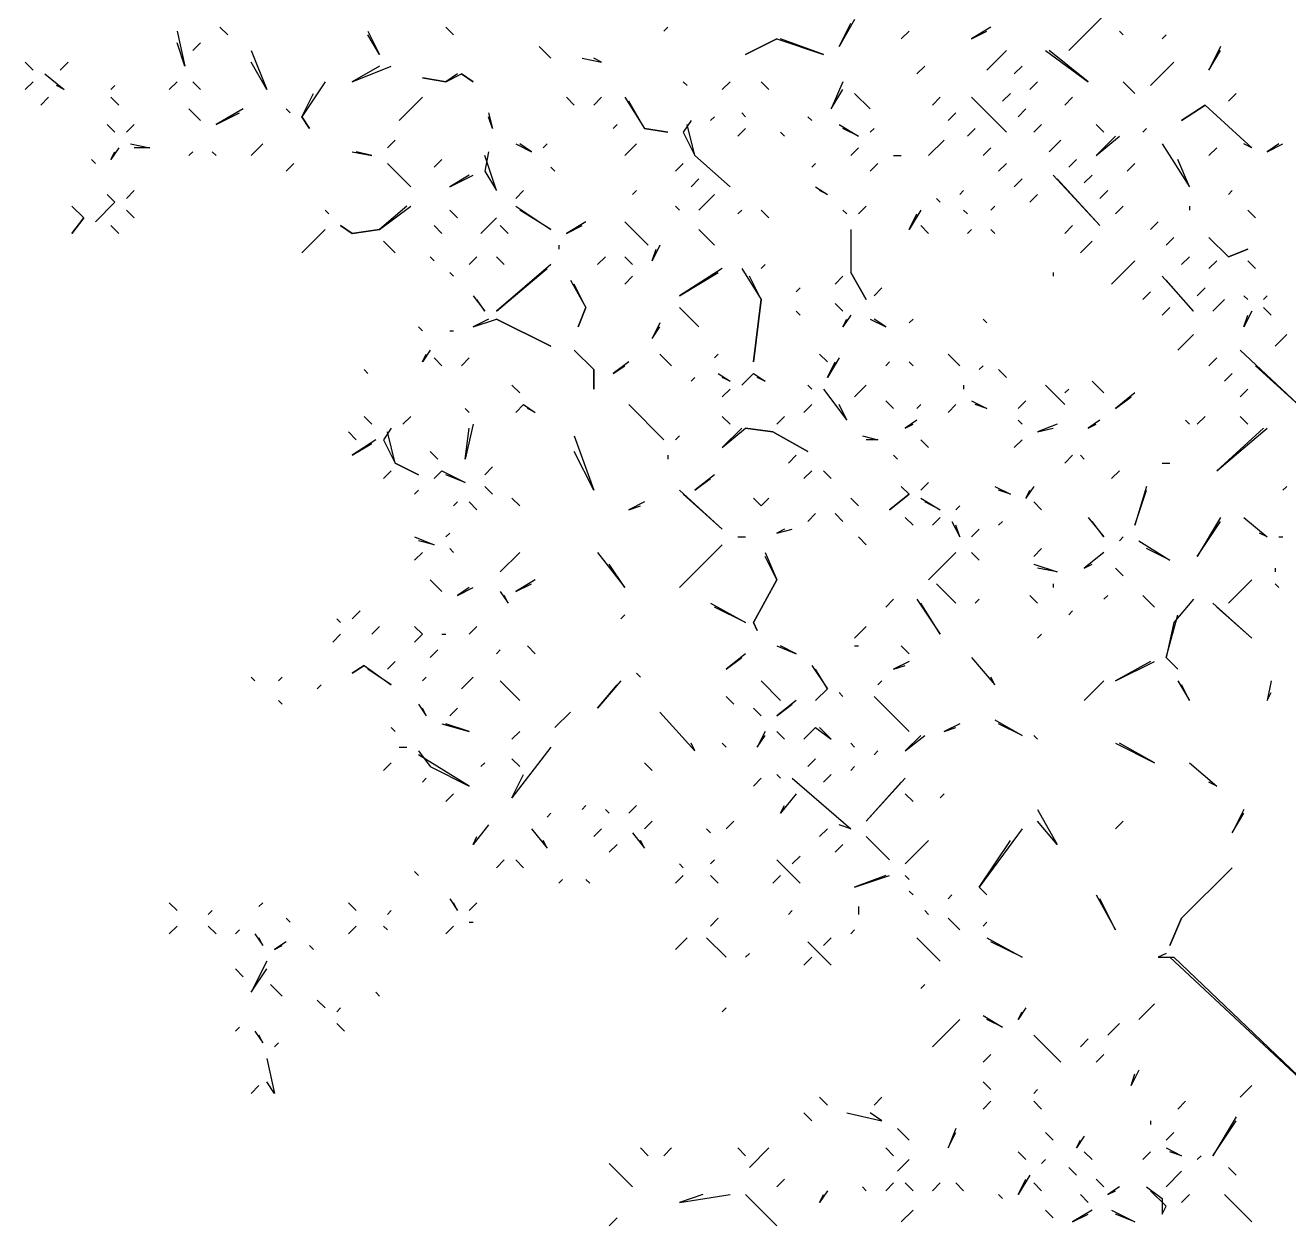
# Model space of a CAD drawing. Extents: x 1 to 2775, y -31 to 2075.
# Drawn here: x 1561.8 to 1615.9, y 382 to 433.4 of the extents above; entities that cross this region are included whole.
import ezdxf

# ---------------------------------------------------------------- set-up
doc = ezdxf.new("R2010")
doc.units = 0
doc.layers.add('LINEWORK', color=4, linetype='CONTINUOUS')

msp = doc.modelspace()

# ---------------------------------------------------------------- linework, layer by layer
at = {"layer": 'LINEWORK'}
for points in [[(1608, 433.8333), (1606.5, 432.3333)], [(1570.1667, 433.3333), (1570.5, 433)], [(1579.8333, 433.3333), (1580.1667, 433)], [(1589.3333, 433.3333), (1589.1667, 433.1667)], [(1597.3333, 433.6667), (1596.6667, 432.5), (1597.1667, 433.5)], [(1603.1667, 433.3333), (1602.3333, 432.8333), (1603, 433.1667)], [(1568.3333, 433.1667), (1568.6667, 431.6667), (1568.3333, 432.6667)], [(1576.5, 433.1667), (1577, 432.1667), (1576.5, 433)], [(1594, 432.8333), (1592.6667, 432.1667), (1594, 432.8333), (1596, 432.1667), (1594.1667, 432.8333)], [(1599.6667, 433.1667), (1599.3333, 432.8333)], [(1608.6667, 433.1667), (1608.8333, 433)], [(1610.6667, 433), (1610.5, 432.8333)], [(1569.3333, 432.6667), (1569, 432.3333)], [(1571.5, 432.3333), (1572.1667, 430.6667), (1571.5, 431.8333)], [(1583.8333, 432.5), (1584.3333, 432)], [(1603.8333, 432.3333), (1603, 431.5)], [(1605.5, 432.3333), (1607.3333, 431), (1605.6667, 432.3333)], [(1613, 432.5), (1612.5, 431.5), (1613, 432.3333)], [(1561.8333, 431.8333), (1562.1667, 431.5)], [(1563.6667, 431.8333), (1563.3333, 431.5)], [(1577, 431.6667), (1575.8333, 431), (1577.5, 431.6667)], [(1585.6667, 432), (1586.5, 431.8333), (1586.1667, 432)], [(1600.3333, 431.6667), (1600, 431.3333)], [(1604.5, 431.6667), (1604.1667, 431.3333)], [(1611, 431.8333), (1610, 430.8333)], [(1562.6667, 431.3333), (1563.5, 430.6667), (1563.1667, 430.8333)], [(1580.3333, 431.3333), (1579.8333, 431), (1578.8333, 431.1667), (1579.8333, 431), (1580.5, 431.3333), (1581, 431), (1580.5, 431.3333)], [(1562.1667, 431), (1561.8333, 430.6667)], [(1565.6667, 430.8333), (1565.5, 430.6667)], [(1568.3333, 431), (1568, 430.6667)], [(1569, 431), (1569.3333, 430.6667)], [(1574.6667, 431), (1573.6667, 429.5), (1574, 429), (1573.6667, 429.5), (1574.1667, 430.5)], [(1590, 431), (1590.1667, 430.8333)], [(1592, 431), (1591.6667, 430.6667)], [(1593.3333, 431), (1593.6667, 430.6667)], [(1596.8333, 431), (1596.3333, 429.8333), (1596.8333, 430.6667)], [(1605.1667, 431), (1604.8333, 430.6667)], [(1608.8333, 431), (1609.3333, 430.5)], [(1562.8333, 430.3333), (1562.5, 430)], [(1565.5, 430.3333), (1565.8333, 430)], [(1578.8333, 430.3333), (1577.8333, 429.3333)], [(1585, 430.3333), (1585.3333, 430)], [(1586.5, 430.3333), (1586.1667, 430)], [(1587.5, 430.3333), (1588.3333, 429), (1589.3333, 428.8333), (1588.3333, 429), (1587.6667, 430.1667)], [(1597.3333, 430.5), (1598, 429.8333)], [(1601, 430.3333), (1600.6667, 430)], [(1602.3333, 430.3333), (1603.8333, 428.8333)], [(1604, 430.5), (1603.6667, 430.1667)], [(1606.6667, 430.3333), (1606.3333, 430)], [(1612.3333, 430), (1611.3333, 429.3333), (1612.3333, 430), (1614.3333, 428.1667), (1614, 428.3333)], [(1613.6667, 430.5), (1613.3333, 430.1667)], [(1568.8333, 429.8333), (1569.3333, 429.3333)], [(1571.1667, 429.8333), (1570, 429.1667), (1571, 429.6667)], [(1573, 429.8333), (1573.1667, 429.6667)], [(1581.6667, 429.6667), (1581.8333, 429), (1581.6667, 429.5)], [(1591.3333, 429.5), (1591.1667, 429.3333)], [(1592.5, 429.6667), (1592.6667, 429.5)], [(1595.3333, 429.5), (1595.5, 429.3333)], [(1601.6667, 429.6667), (1601.3333, 429.3333)], [(1604.6667, 429.8333), (1604.3333, 429.5)], [(1565.3333, 429.1667), (1565.6667, 428.8333)], [(1566.5, 429.1667), (1566.1667, 428.8333)], [(1587.1667, 429.1667), (1587, 429)], [(1590.3333, 429.3333), (1590, 428.8333), (1590.5, 427.8333), (1592, 426.5), (1590.5, 427.8333), (1590.1667, 429.1667)], [(1592.6667, 429), (1592.3333, 428.6667)], [(1596.6667, 429.1667), (1597.5, 428.6667), (1596.8333, 429)], [(1598.1667, 429), (1598, 428.8333)], [(1602.5, 429), (1602.1667, 428.6667)], [(1605.3333, 429.1667), (1605, 428.8333)], [(1607.6667, 429.1667), (1608, 428.8333)], [(1609.8333, 429), (1609.6667, 428.8333)], [(1577.6667, 428.5), (1577.3333, 428.1667)], [(1594.1667, 428.8333), (1594.3333, 428.6667)], [(1601.1667, 428.5), (1600.5, 427.8333)], [(1606.1667, 428.5), (1605.6667, 428)], [(1608.5, 428.6667), (1607.6667, 427.8333), (1608.6667, 428.6667)], [(1565.8333, 428.1667), (1565.5, 427.6667), (1565.6667, 428)], [(1566.3333, 428.3333), (1567.1667, 428.1667), (1566.5, 428.1667)], [(1569, 428), (1568.8333, 427.8333)], [(1569.8333, 428), (1570, 427.8333)], [(1572, 428.3333), (1571.5, 427.8333)], [(1575.8333, 428), (1576.6667, 427.8333), (1576, 428)], [(1581.6667, 428), (1581.5, 427.1667), (1582, 426.3333), (1581.5, 427.8333)], [(1582.8333, 428.3333), (1583.5, 428), (1583, 428.3333)], [(1584.1667, 428.3333), (1584, 428.1667)], [(1588, 428.3333), (1587.5, 427.8333)], [(1597.5, 428.1667), (1597.1667, 427.8333)], [(1599, 427.8333), (1599.3333, 427.8333)], [(1603.1667, 428.1667), (1602.8333, 427.8333)], [(1610.5, 428.3333), (1611.6667, 426.5), (1611.1667, 427.6667)], [(1612.8333, 428.1667), (1612.5, 427.8333)], [(1615.5, 428.3333), (1615, 428), (1615.6667, 428.3333)], [(1564.6667, 427.6667), (1564.8333, 427.5)], [(1573.3333, 427.5), (1573, 427.1667)], [(1577.3333, 427.5), (1578.3333, 426.5)], [(1579.6667, 427.6667), (1579.3333, 427.3333)], [(1584.3333, 427.3333), (1584.5, 427.1667)], [(1590, 427.5), (1589.6667, 427.1667)], [(1595.6667, 427.5), (1595.5, 427.3333)], [(1598.3333, 427.5), (1598, 427.1667)], [(1603.8333, 427.5), (1603.5, 427.1667)], [(1606.8333, 427.6667), (1606.5, 427.3333)], [(1609.3333, 427.5), (1609, 427.1667)], [(1580.8333, 427), (1580, 426.5), (1581, 427)], [(1590.6667, 426.8333), (1590.3333, 426.5)], [(1604.5, 426.8333), (1604.1667, 426.5)], [(1605.8333, 427), (1607.8333, 424.8333), (1606, 426.8333)], [(1607.5, 427), (1607.1667, 426.6667)], [(1566.5, 426.3333), (1566.1667, 426)], [(1583.1667, 426.3333), (1582.8333, 426)], [(1588, 426.3333), (1587.8333, 426.1667)], [(1595.6667, 426.5), (1596.1667, 426.1667), (1595.8333, 426.3333)], [(1602, 426.3333), (1601.8333, 426.1667)], [(1608.1667, 426.3333), (1607.8333, 426)], [(1613.5, 426.3333), (1613.3333, 426.1667)], [(1563.8333, 425.6667), (1564.3333, 425.1667), (1563.8333, 424.5), (1564.3333, 425.1667)], [(1565.3333, 426.1667), (1565.6667, 425.8333), (1564.8333, 425), (1565.6667, 425.8333)], [(1578.1667, 425.6667), (1577, 424.6667), (1575.8333, 424.5), (1575.3333, 424.8333), (1575.8333, 424.5), (1577, 424.6667), (1578.3333, 425.6667)], [(1582.8333, 425.6667), (1584.3333, 424.6667), (1583, 425.5)], [(1589.6667, 425.6667), (1589.8333, 425.5)], [(1591.3333, 426.1667), (1590.6667, 425.5)], [(1597.8333, 425.6667), (1597.5, 425.3333)], [(1600.8333, 426), (1601, 425.8333)], [(1603.3333, 425.6667), (1603.1667, 425.5)], [(1605.1667, 426.1667), (1604.8333, 425.8333)], [(1608.8333, 425.6667), (1608.5, 425.3333)], [(1611.6667, 425.6667), (1611.6667, 425.5)], [(1566.1667, 425.5), (1566.5, 425.1667)], [(1574.6667, 425.5), (1574.8333, 425.3333)], [(1580, 425.5), (1580.3333, 425.1667)], [(1582, 425.1667), (1581.3333, 424.5)], [(1592.5, 425.5), (1592.3333, 425.3333)], [(1593.3333, 425.5), (1593.6667, 425.1667)], [(1596.8333, 425.5), (1597, 425.3333)], [(1600.1667, 425.5), (1599.6667, 424.6667), (1600, 425.3333)], [(1602, 425.5), (1602.1667, 425.3333)], [(1614.1667, 425.5), (1614.5, 425.1667)], [(1565.5, 424.8333), (1565.8333, 424.5)], [(1574.6667, 424.6667), (1573.6667, 423.6667)], [(1579.3333, 424.8333), (1579.6667, 424.5)], [(1582.1667, 424.8333), (1582.5, 424.5)], [(1585.8333, 425), (1585, 424.5), (1585.6667, 424.8333)], [(1587.5, 425), (1588.5, 424)], [(1590.6667, 424.6667), (1591.3333, 424)], [(1597.1667, 424.6667), (1597.1667, 422.8333), (1597.8333, 421.6667), (1597.1667, 422.8333)], [(1600.1667, 424.8333), (1600.5, 424.5)], [(1602.3333, 424.6667), (1602.1667, 424.5)], [(1603.1667, 424.6667), (1603.3333, 424.5)], [(1606.6667, 424.8333), (1606.3333, 424.5)], [(1610.3333, 425), (1610, 424.6667)], [(1577.1667, 424.1667), (1577.6667, 423.6667)], [(1607.5, 424.1667), (1607, 423.6667)], [(1611, 424.3333), (1610.6667, 424)], [(1612.5, 424.3333), (1613.3333, 423.5), (1614.1667, 423.8333), (1613.3333, 423.5)], [(1579.1667, 423.5), (1579.3333, 423.3333)], [(1581.1667, 423.5), (1580.8333, 423.1667)], [(1582, 423.5), (1582.3333, 423.1667)], [(1584.6667, 424), (1584.6667, 423.8333)], [(1586.6667, 423.5), (1586.3333, 423.1667)], [(1587.5, 423.5), (1587.8333, 423.1667)], [(1589, 424), (1588.6667, 423.3333), (1588.8333, 423.8333)], [(1611.6667, 423.5), (1611.3333, 423.1667)], [(1584.3333, 423.1667), (1582, 421.1667), (1584.1667, 423)], [(1591.6667, 423), (1589.8333, 421.8333), (1591.5, 422.8333)], [(1592.5, 423), (1593.3333, 421.6667), (1593, 419), (1593.3333, 421.6667), (1592.8333, 422.6667)], [(1593.5, 423.1667), (1593.3333, 423)], [(1609.3333, 423.3333), (1608.3333, 422.3333)], [(1612.8333, 423.3333), (1612.5, 423)], [(1614.1667, 423.3333), (1614.5, 423)], [(1580, 422.8333), (1580.1667, 422.6667)], [(1585.1667, 422.5), (1585.8333, 421.3333), (1585.5, 420.5), (1585.8333, 421.3333), (1585.3333, 422.3333)], [(1587.8333, 422.6667), (1587.5, 422.3333)], [(1596.8333, 422.6667), (1596.5, 422.3333)], [(1605.8333, 422.8333), (1605.8333, 422.6667)], [(1610.5, 422.6667), (1611.8333, 421.1667), (1610.6667, 422.5)], [(1595, 422.1667), (1594.8333, 422)], [(1598.5, 422.1667), (1598.1667, 421.8333)], [(1610, 422), (1609.6667, 421.6667)], [(1612.3333, 422.1667), (1612, 421.8333)], [(1581, 421.8333), (1581.5, 421.1667), (1581.1667, 421.6667)], [(1589.8333, 421.3333), (1590.6667, 420.5)], [(1596.5, 421.5), (1596.8333, 421.1667)], [(1610.8333, 421.3333), (1610.5, 421)], [(1613.1667, 421.6667), (1612.6667, 421.1667)], [(1614, 421.8333), (1614.1667, 421.6667)], [(1615, 421.8333), (1614.8333, 421.6667)], [(1614.8333, 421.3333), (1615.1667, 421)], [(1581.6667, 420.8333), (1581, 420.5), (1582, 420.8333), (1584.3333, 419.6667), (1582, 420.8333)], [(1594.8333, 421.1667), (1595, 421)], [(1597.1667, 421), (1596.8333, 420.5), (1597, 420.8333)], [(1598, 420.8333), (1598.6667, 420.5), (1598.1667, 420.8333)], [(1599.8333, 420.8333), (1599.6667, 420.6667)], [(1602.8333, 420.8333), (1603, 420.6667)], [(1614.3333, 421.1667), (1614, 420.5), (1614.1667, 421)], [(1578.6667, 420.5), (1578.8333, 420.3333)], [(1580, 420.3333), (1580.1667, 420.3333)], [(1589, 420.6667), (1588.6667, 420), (1589, 420.5)], [(1611.8333, 420.1667), (1611.1667, 419.5)], [(1615.8333, 420.1667), (1615.3333, 419.6667)], [(1579.1667, 419.5), (1578.8333, 419), (1579, 419.3333)], [(1579.3333, 419.1667), (1579.6667, 418.8333)], [(1580.8333, 419.1667), (1580.5, 418.8333)], [(1585.3333, 419.5), (1586.1667, 418.6667), (1586.1667, 417.8333), (1586.1667, 418.6667)], [(1589, 419.3333), (1589.5, 418.8333)], [(1591.5, 419.3333), (1591.3333, 419.1667)], [(1595.8333, 419.3333), (1596.1667, 419)], [(1596.6667, 419.1667), (1596.1667, 418.3333), (1596.5, 419)], [(1601.3333, 419.3333), (1601.8333, 418.8333)], [(1612.8333, 419.1667), (1612.5, 418.8333)], [(1613.8333, 419.5), (1616.5, 417), (1614.5, 418.8333)], [(1576.3333, 418.6667), (1576.5, 418.5)], [(1587.6667, 419), (1587, 418.5), (1587.5, 418.8333)], [(1598.8333, 419), (1598.6667, 418.8333)], [(1599.6667, 419), (1599.8333, 418.8333)], [(1602.8333, 418.8333), (1602.6667, 418.6667)], [(1603.5, 418.6667), (1603.8333, 418.3333)], [(1590.5, 418.3333), (1590.3333, 418.1667)], [(1591.5, 418.5), (1592, 418.1667), (1591.6667, 418.3333)], [(1593, 418.5), (1592.5, 418), (1593, 418.5), (1593.5, 418.1667), (1593.1667, 418.3333)], [(1607.5, 418.1667), (1608, 417.6667)], [(1613.5, 418.5), (1613.1667, 418.1667)], [(1582.6667, 418), (1583, 417.6667)], [(1592, 417.8333), (1591.6667, 417.5)], [(1595.3333, 418), (1595.5, 417.8333)], [(1596, 417.8333), (1597, 416.5), (1596.6667, 417.1667)], [(1597.8333, 418), (1597.3333, 417.5)], [(1602, 418), (1602, 417.8333)], [(1605.5, 418), (1606.3333, 417.1667)], [(1606.5, 417.8333), (1606.3333, 417.6667)], [(1609.3333, 417.6667), (1608.5, 417), (1609.1667, 417.5)], [(1614.1667, 417.8333), (1613.8333, 417.5)], [(1580.6667, 417), (1580.8333, 416.8333)], [(1583.1667, 417.1667), (1582.8333, 416.8333), (1583.1667, 417.1667), (1583.6667, 416.8333), (1583.3333, 417)], [(1587.6667, 417.1667), (1589.1667, 415.6667)], [(1595.5, 417.1667), (1595.1667, 416.8333)], [(1598.6667, 417.3333), (1599, 417)], [(1600.1667, 417.1667), (1600, 417)], [(1601.6667, 417.1667), (1601.3333, 416.8333)], [(1602.3333, 417.3333), (1603, 417), (1602.5, 417.1667)], [(1604.6667, 417.3333), (1604.3333, 417)], [(1576.3333, 416.6667), (1576.6667, 416.3333)], [(1578.3333, 416.6667), (1578, 416.3333)], [(1591.6667, 416.6667), (1592, 416.3333)], [(1594.3333, 416.6667), (1594, 416.3333)], [(1600, 416.5), (1599.5, 416.1667), (1599.8333, 416.3333)], [(1604.3333, 416.5), (1604.5, 416.3333)], [(1607.8333, 416.5), (1607.3333, 416.1667), (1607.6667, 416.3333)], [(1611.5, 416.5), (1611.6667, 416.3333)], [(1612.3333, 416.6667), (1612, 416.3333)], [(1613.8333, 416.6667), (1614.1667, 416.3333)], [(1575.6667, 416), (1576, 415.6667)], [(1577.5, 416.1667), (1577.1667, 415.6667), (1577.6667, 414.6667), (1578.6667, 414.1667), (1577.6667, 414.6667), (1577.3333, 416)], [(1581, 416.3333), (1580.6667, 414.8333), (1580.8333, 416.1667)], [(1592.5, 416.1667), (1591.6667, 415.3333), (1592.6667, 416.1667), (1593.8333, 416), (1595.3333, 415.1667), (1593.8333, 416), (1592.6667, 416.1667)], [(1606, 416.3333), (1605.1667, 416), (1605.8333, 416.1667)], [(1614.8333, 416.1667), (1612.8333, 414.3333), (1615, 416.1667)], [(1576.8333, 415.6667), (1575.8333, 415), (1576.6667, 415.5)], [(1585.3333, 415.8333), (1586.1667, 413.5), (1585.3333, 415.1667)], [(1589.8333, 415.8333), (1589.6667, 415.6667)], [(1597.6667, 415.8333), (1598.3333, 415.6667), (1597.8333, 415.6667)], [(1600.1667, 415.6667), (1600.5, 415.3333)], [(1604.5, 415.6667), (1604.1667, 415.3333)], [(1579.1667, 415.1667), (1579.5, 414.8333)], [(1589.3333, 415), (1589.3333, 414.8333)], [(1594.8333, 415), (1594.5, 414.6667)], [(1599, 415), (1599.1667, 414.8333)], [(1606.6667, 415), (1606.3333, 414.6667)], [(1607, 415), (1607.1667, 414.8333)], [(1577.5, 414.3333), (1577.1667, 414)], [(1579.6667, 414.3333), (1579.3333, 414), (1579.6667, 414.3333), (1580.6667, 413.8333), (1579.8333, 414.1667)], [(1581.8333, 414.5), (1581.5, 414.1667)], [(1595.5, 414.3333), (1595.1667, 414)], [(1596, 414.3333), (1596.3333, 414)], [(1608.6667, 414.3333), (1608.3333, 414)], [(1610.5, 414.6667), (1610.8333, 414.6667)], [(1591.3333, 414.1667), (1590.5, 413.5), (1591.1667, 414)], [(1600.5, 413.8333), (1600.1667, 413.5)], [(1578.6667, 413.5), (1578.5, 413.3333)], [(1581.5, 413.6667), (1581.8333, 413.3333)], [(1589.8333, 413.5), (1591.6667, 411.8333), (1590, 413.3333)], [(1599.3333, 413.6667), (1599.6667, 413.3333), (1598.8333, 412.6667), (1599.6667, 413.3333)], [(1603.3333, 413.6667), (1604, 413.3333), (1603.5, 413.5)], [(1605, 413.6667), (1604.6667, 413.1667), (1604.8333, 413.5)], [(1609.8333, 413.6667), (1609.3333, 412), (1609.8333, 413.5)], [(1615.8333, 413.6667), (1615.6667, 413.5)], [(1580.3333, 413), (1580.1667, 412.8333)], [(1580.8333, 413), (1581.1667, 412.6667)], [(1582.6667, 413.1667), (1583, 412.8333)], [(1588.3333, 413), (1587.6667, 412.6667), (1588.1667, 412.8333)], [(1593, 413.1667), (1593.3333, 412.8333), (1593.6667, 413.1667), (1593.3333, 412.8333)], [(1597.1667, 413.1667), (1597.5, 412.8333)], [(1600.1667, 413.1667), (1601, 412.6667), (1600.3333, 413)], [(1601.8333, 412.8333), (1601.6667, 412.6667)], [(1605, 413), (1605.3333, 412.6667)], [(1595.6667, 412.5), (1595.3333, 412.1667)], [(1596.5, 412.5), (1596.8333, 412.1667)], [(1599.5, 412.3333), (1599.8333, 412)], [(1601, 412.3333), (1600.6667, 412)], [(1601.5, 412.1667), (1601.8333, 411.5), (1601.6667, 412)], [(1603.6667, 412.1667), (1603.5, 412)], [(1607.3333, 412.3333), (1608, 411.5), (1607.5, 412.1667)], [(1613, 412.3333), (1612, 410.6667), (1613, 412.1667)], [(1614, 412.3333), (1615, 411.5), (1614.6667, 411.6667)], [(1580, 411.6667), (1579.8333, 411.5)], [(1594.3333, 411.8333), (1594, 411.6667), (1594.6667, 411.8333)], [(1602.6667, 411.8333), (1602.3333, 411.5)], [(1578.5, 411.5), (1579.3333, 411.1667), (1578.6667, 411.3333)], [(1591.6667, 411.1667), (1589.8333, 409.3333)], [(1592.3333, 411.5), (1592.6667, 411.5)], [(1597.5, 411.5), (1597.8333, 411.1667)], [(1608.8333, 411.5), (1608.6667, 411.3333)], [(1609.5, 411.3333), (1610.8333, 410.5), (1609.8333, 411)], [(1615.5, 411.5), (1615.6667, 411.5)], [(1578.8333, 410.8333), (1578.5, 410.5)], [(1580, 411), (1580.1667, 410.8333)], [(1583, 410.8333), (1582.1667, 410)], [(1586.3333, 410.8333), (1587.5, 409.3333), (1586.8333, 410.3333)], [(1593.5, 410.8333), (1594, 409.6667), (1593, 407.8333), (1593.1667, 407.5), (1593, 407.8333), (1594, 409.6667), (1593.5, 410.6667)], [(1601.6667, 410.8333), (1600.5, 409.6667)], [(1602.3333, 410.8333), (1602.6667, 410.5)], [(1605.3333, 411), (1605, 410.6667)], [(1608, 410.8333), (1607.1667, 410.1667), (1607.5, 410.3333)], [(1605, 410.3333), (1606, 410), (1605.1667, 410.1667)], [(1608.5, 410.1667), (1608.8333, 409.8333)], [(1615.3333, 410.1667), (1615.3333, 410)], [(1579.1667, 409.6667), (1579.6667, 409.1667)], [(1583.6667, 409.6667), (1582.8333, 409.1667), (1583.5, 409.5)], [(1600.8333, 409.5), (1601.6667, 408.6667)], [(1605.8333, 409.5), (1605.8333, 409.3333)], [(1614.3333, 409.6667), (1613.3333, 408.6667)], [(1615.3333, 409.5), (1615.5, 409.3333)], [(1580.8333, 409.3333), (1580.3333, 409), (1581, 409.3333)], [(1582.1667, 409.1667), (1582.5, 408.6667), (1582.3333, 409)], [(1604.8333, 409), (1605.1667, 408.6667)], [(1608.1667, 409), (1608, 408.8333)], [(1609.6667, 409), (1610.1667, 408.5)], [(1576.1667, 408.3333), (1575.8333, 408)], [(1591.1667, 408.6667), (1592.6667, 407.8333), (1591.3333, 408.5)], [(1599, 408.8333), (1598.6667, 408.5)], [(1600, 408.8333), (1601, 407.3333), (1600.1667, 408.6667)], [(1602.6667, 408.8333), (1602.5, 408.6667)], [(1606.6667, 408.3333), (1606.5, 408.1667)], [(1611.8333, 408.8333), (1611, 407.8333), (1610.6667, 406.3333), (1611.1667, 405.8333), (1610.6667, 406.3333), (1611.1667, 408.1667)], [(1612.6667, 408.6667), (1614.3333, 407.1667), (1612.8333, 408.5)], [(1575.1667, 408), (1575.3333, 407.8333)], [(1587.5, 408.1667), (1587.3333, 408)], [(1575.3333, 407.3333), (1575, 407)], [(1577, 407.6667), (1576.6667, 407.3333)], [(1578.5, 407.6667), (1578.8333, 407.3333), (1578.5, 407), (1578.8333, 407.3333)], [(1579.6667, 407.3333), (1579.8333, 407.3333)], [(1581.1667, 407.6667), (1580.8333, 407.3333)], [(1597.8333, 407.6667), (1597.3333, 407.1667)], [(1605.3333, 407.3333), (1605.1667, 407.1667)], [(1583.3333, 406.8333), (1583.6667, 406.5)], [(1594, 406.8333), (1594.8333, 406.5), (1594.1667, 406.8333)], [(1597.3333, 406.8333), (1597.5, 406.8333)], [(1599.3333, 406.8333), (1599.6667, 406.5)], [(1577.6667, 406.1667), (1577.3333, 405.8333)], [(1579.5, 406.6667), (1579.1667, 406.3333)], [(1582.1667, 406.6667), (1582, 406.5)], [(1592.6667, 406.5), (1591.8333, 405.8333), (1592.5, 406.3333)], [(1599.6667, 406.1667), (1599, 405.8333), (1599.5, 406)], [(1602.3333, 406.3333), (1603.3333, 405.1667), (1603.1667, 405.5)], [(1610, 406.1667), (1608.5, 405.3333), (1610.1667, 406.1667)], [(1576.3333, 406), (1575.8333, 405.6667), (1576.3333, 406), (1577.5, 405.1667), (1576.5, 405.8333)], [(1588, 405.6667), (1588.1667, 405.5)], [(1595.5, 406), (1596.1667, 405), (1595.6667, 404.5), (1596.1667, 405), (1595.6667, 405.8333)], [(1571.5, 405.5), (1571.6667, 405.3333)], [(1572.8333, 405.5), (1572.6667, 405.3333)], [(1574.5, 405.1667), (1574.3333, 405)], [(1579, 405.5), (1578.8333, 405.3333)], [(1581, 405.5), (1580.5, 405)], [(1582.1667, 405.3333), (1583, 404.5)], [(1587.3333, 405.3333), (1586.3333, 404.1667), (1587.1667, 405.1667)], [(1593.3333, 405.3333), (1594.1667, 404.5)], [(1598.5, 405.3333), (1598.3333, 405.1667)], [(1608, 405.3333), (1607.1667, 404.5)], [(1611.1667, 405.3333), (1611.6667, 404.5), (1611.3333, 405.1667)], [(1615.1667, 405.3333), (1615, 404.5), (1615.1667, 404.8333)], [(1591.8333, 404.6667), (1592.1667, 404.3333)], [(1596.6667, 404.8333), (1596.8333, 404.6667)], [(1598.1667, 404.6667), (1599.6667, 403.1667)], [(1572.6667, 404.5), (1572.8333, 404.3333)], [(1578.6667, 404.3333), (1579, 403.8333), (1578.8333, 404.1667)], [(1580.3333, 404.1667), (1580, 403.8333)], [(1593, 404.1667), (1593.3333, 403.8333)], [(1594.8333, 404.5), (1594, 403.8333), (1594.6667, 404.3333)], [(1579.6667, 403.5), (1580.8333, 403.1667), (1579.8333, 403.5)], [(1585.1667, 404), (1584.5, 403.3333)], [(1589, 404), (1590.5, 402.3333), (1590.3333, 402.6667)], [(1601.8333, 403.5), (1601.1667, 403.1667), (1601.6667, 403.3333)], [(1603.3333, 403.6667), (1604.5, 403), (1603.5, 403.5)], [(1577.5, 403.3333), (1577.6667, 403.1667)], [(1583, 403.1667), (1582.6667, 402.8333)], [(1593.5, 403.1667), (1593.1667, 402.5), (1593.5, 403)], [(1594, 403.1667), (1594.3333, 402.8333)], [(1595.6667, 403.3333), (1595.1667, 402.8333), (1595.6667, 403.3333), (1596.3333, 402.8333), (1595.8333, 403.3333)], [(1600.1667, 403), (1599.5, 402.3333), (1600.3333, 403)], [(1605, 403), (1605.1667, 402.8333)], [(1577.8333, 402.5), (1578.1667, 402.5)], [(1584.3333, 402.5), (1582.6667, 400.3333), (1583.1667, 401.3333)], [(1591.6667, 402.6667), (1591.8333, 402.5)], [(1597.1667, 402.6667), (1597.3333, 402.5)], [(1608.5, 402.6667), (1610.1667, 401.8333), (1608.6667, 402.6667)], [(1578.6667, 402.3333), (1579.1667, 401.6667), (1580.8333, 400.8333), (1578.6667, 402.1667)], [(1582.6667, 402), (1583, 401.6667)], [(1595.6667, 402), (1595.3333, 401.6667)], [(1598.3333, 402.3333), (1598.1667, 402.1667)], [(1577.5, 401.8333), (1577.1667, 401.5)], [(1581.5, 401.8333), (1581.3333, 401.6667)], [(1588.3333, 401.8333), (1588.6667, 401.5)], [(1594, 401.3333), (1594.1667, 401.1667)], [(1596.3333, 401.3333), (1596, 401)], [(1597.3333, 401.6667), (1597.1667, 401.5)], [(1611.6667, 401.8333), (1612.8333, 400.8333), (1612.5, 401)], [(1579, 401.1667), (1578.8333, 401)], [(1593.3333, 401.1667), (1593, 400.8333)], [(1594.6667, 401.1667), (1597.1667, 399), (1596.6667, 399.1667)], [(1599.5, 401.1667), (1597.8333, 399.3333), (1599.3333, 401)], [(1580.1667, 400.5), (1579.8333, 400.1667)], [(1594.8333, 400.5), (1594.1667, 399.6667), (1594.3333, 400)], [(1599.5, 400.5), (1599.8333, 400.1667)], [(1601.1667, 400.5), (1601, 400.3333)], [(1585.8333, 400), (1585.6667, 399.8333)], [(1586.6667, 399.8333), (1586.8333, 399.6667)], [(1588, 400), (1587.6667, 399.6667)], [(1605.1667, 399.8333), (1606, 398.3333), (1605.1667, 399.3333)], [(1614, 399.8333), (1613.5, 398.8333), (1614, 399.6667)], [(1581.6667, 399.1667), (1581, 398.3333), (1581.1667, 398.6667)], [(1584.3333, 399.6667), (1584.1667, 399.5)], [(1588.6667, 399.3333), (1588.3333, 399)], [(1592.1667, 399.3333), (1591.8333, 399)], [(1608.8333, 399.3333), (1608.5, 399)], [(1583.5, 399), (1584.1667, 398.1667), (1584, 398.5)], [(1586.5, 399), (1586.1667, 398.6667)], [(1587.8333, 398.8333), (1588.3333, 398.1667), (1588.1667, 398.5)], [(1591, 399), (1591.1667, 398.8333)], [(1596.1667, 399), (1595.8333, 398.6667)], [(1597.8333, 398.6667), (1598.8333, 397.6667)], [(1604.5, 399), (1602.6667, 396.5), (1603, 396.1667), (1602.6667, 396.5), (1604, 398.5)], [(1587.1667, 398.3333), (1586.8333, 398)], [(1596.8333, 398.3333), (1596.5, 398)], [(1600.5, 398.5), (1599.5, 397.5)], [(1582.3333, 397.6667), (1582, 397.3333)], [(1582.8333, 397.6667), (1583.1667, 397.3333)], [(1591.3333, 397.6667), (1591.1667, 397.5)], [(1594, 397.6667), (1595, 396.6667)], [(1595, 397.8333), (1594.6667, 397.5)], [(1578.5, 397.1667), (1578.6667, 397)], [(1590, 397), (1589.6667, 396.6667)], [(1589.8333, 397.5), (1590, 397.3333)], [(1591.1667, 397), (1591.5, 396.6667)], [(1594.1667, 397), (1593.8333, 396.6667)], [(1598.6667, 397), (1597.3333, 396.5), (1598.8333, 397)], [(1599.5, 397), (1599.6667, 396.8333)], [(1613.5, 397.3333), (1611.3333, 395.1667), (1610.8333, 394), (1611.3333, 395.1667)], [(1584.8333, 396.8333), (1584.6667, 396.6667)], [(1585.8333, 396.8333), (1586, 396.6667)], [(1580, 396), (1580.3333, 395.5), (1580.1667, 395.8333)], [(1599.6667, 396.3333), (1599.8333, 396.1667)], [(1601.5, 396.1667), (1601.3333, 396)], [(1607.6667, 396.1667), (1608.5, 394.6667), (1607.8333, 396)], [(1568, 395.8333), (1568.3333, 395.5)], [(1569.8333, 395.5), (1569.6667, 395.3333)], [(1572, 395.8333), (1571.8333, 395.6667)], [(1575.6667, 395.8333), (1576, 395.5)], [(1577.5, 395.5), (1577.3333, 395.3333)], [(1581.1667, 395.8333), (1580.8333, 395.5)], [(1594.6667, 395.5), (1594.5, 395.3333)], [(1597.5, 395.6667), (1597.5, 395.3333)], [(1600.3333, 395.5), (1600.5, 395.3333)], [(1568.3333, 394.8333), (1568, 394.5)], [(1569.6667, 394.8333), (1570, 394.5)], [(1573, 395.1667), (1573.1667, 395)], [(1576, 394.8333), (1575.6667, 394.5)], [(1577.1667, 394.8333), (1577.3333, 394.6667)], [(1580.1667, 394.8333), (1579.8333, 394.5)], [(1580.8333, 395), (1581, 395)], [(1591.5, 395.1667), (1591.1667, 394.8333)], [(1601.3333, 395.1667), (1601.8333, 394.6667)], [(1603, 395), (1602.8333, 394.8333)], [(1571, 394.6667), (1570.8333, 394.5)], [(1571.6667, 394.5), (1572, 394), (1571.8333, 394.3333)], [(1590.1667, 394.3333), (1589.6667, 393.8333)], [(1591, 394.3333), (1591.8333, 393.5)], [(1596.3333, 394.3333), (1596, 394)], [(1597.3333, 394.6667), (1597.1667, 394.5)], [(1600, 394.3333), (1601, 393.3333)], [(1603, 394.3333), (1604.5, 393.5), (1603.1667, 394.1667)], [(1573, 394.1667), (1572.5, 393.8333), (1572.8333, 394)], [(1574, 394), (1574.1667, 393.8333)], [(1595.3333, 394.1667), (1596.3333, 393.1667)], [(1572.1667, 393.3333), (1571.5, 392), (1572.1667, 393)], [(1592.8333, 393.6667), (1592.6667, 393.5)], [(1595.5, 393.5), (1595.1667, 393.1667)], [(1610.6667, 393.6667), (1610.3333, 393.5), (1611, 393.5), (1618.5, 386.3333), (1610.8333, 393.5)], [(1570.8333, 393), (1571.1667, 392.6667)], [(1572.3333, 392.3333), (1572.8333, 391.8333)], [(1600.3333, 392.3333), (1600.1667, 392.1667)], [(1574.3333, 391.6667), (1574.6667, 391.3333)], [(1576.8333, 392), (1577, 391.8333)], [(1575.3333, 391.3333), (1575.1667, 391.1667)], [(1591.8333, 391.3333), (1591.6667, 391.1667)], [(1604.6667, 391.3333), (1604.3333, 390.8333), (1604.5, 391.1667)], [(1610.1667, 391.5), (1609.5, 390.8333)], [(1571, 390.5), (1570.8333, 390.3333)], [(1575.1667, 390.6667), (1575.5, 390.3333)], [(1601.8333, 390.8333), (1600.6667, 389.6667)], [(1602.8333, 391), (1603.6667, 390.5), (1603, 390.8333)], [(1608.6667, 390.6667), (1608.1667, 390.1667)], [(1571.6667, 390.3333), (1572, 389.8333), (1571.8333, 390.1667)], [(1605, 390.1667), (1606.1667, 389)], [(1607.3333, 390), (1607, 389.6667)], [(1572.6667, 389.8333), (1572.5, 389.6667)], [(1572.1667, 389.1667), (1572.5, 387.6667), (1572.1667, 388.1667)], [(1603.1667, 389.3333), (1602.8333, 389)], [(1608, 389.3333), (1607.6667, 389)], [(1609.5, 388.6667), (1609.1667, 388), (1609.3333, 388.5)], [(1571.8333, 388), (1571.5, 387.6667)], [(1602.8333, 388.1667), (1603.1667, 387.8333)], [(1605.1667, 387.8333), (1605, 387.6667)], [(1614.3333, 388), (1613.8333, 387.5)], [(1595.8333, 387.5), (1596.1667, 387.1667)], [(1598.5, 387.5), (1598.1667, 387.1667)], [(1603.1667, 387.3333), (1602.8333, 387)], [(1605, 387.3333), (1605.3333, 387)], [(1611.5, 387.3333), (1611.1667, 387)], [(1595.1667, 386.8333), (1595.5, 386.5)], [(1597, 386.8333), (1598.5, 386.5), (1598, 386.8333)], [(1599.1667, 386.1667), (1599.6667, 385.6667)], [(1601.6667, 386.1667), (1601.3333, 385.3333), (1601.6667, 386)], [(1610, 386.5), (1610, 386.3333)], [(1613.6667, 386.6667), (1612.6667, 385), (1613.6667, 386.5)], [(1605.5, 386), (1605.8333, 385.6667)], [(1607.1667, 385.8333), (1606.8333, 385.3333), (1607, 385.6667)], [(1611, 386), (1610.6667, 385.6667)], [(1588.1667, 385.3333), (1588.5, 385)], [(1589.5, 385.3333), (1589.1667, 385)], [(1592.3333, 385.3333), (1592.6667, 385)], [(1593.6667, 385.3333), (1592.8333, 384.5)], [(1598.6667, 385.3333), (1599, 385)], [(1604.3333, 385.1667), (1604.6667, 384.8333)], [(1607.1667, 385.1667), (1607.5, 384.8333)], [(1610, 385.1667), (1609.6667, 384.8333)], [(1610.6667, 385.3333), (1611.3333, 385), (1610.8333, 385.1667)], [(1586.8333, 384.6667), (1587.8333, 383.6667)], [(1599.6667, 384.8333), (1599.1667, 384.3333)], [(1605.5, 384.8333), (1605.3333, 384.6667)], [(1612.1667, 385), (1612, 384.8333)], [(1594.3333, 384), (1594, 383.6667)], [(1604.8333, 384.1667), (1604.3333, 383.3333), (1604.6667, 384)], [(1606.5, 384.5), (1606.8333, 384.1667)], [(1607.6667, 384), (1608, 383.6667)], [(1611.3333, 384.3333), (1610.6667, 383.6667)], [(1613.3333, 384.5), (1613.6667, 384.1667)], [(1596.1667, 383.5), (1595.8333, 383), (1596, 383.3333)], [(1597.6667, 383.6667), (1597.8333, 383.5)], [(1599, 383.8333), (1598.6667, 383.5)], [(1599.5, 383.8333), (1599.8333, 383.5)], [(1601, 383.8333), (1600.6667, 383.5)], [(1601.6667, 383.8333), (1602, 383.5)], [(1605, 383.8333), (1605.3333, 383.5)], [(1608.6667, 383.6667), (1608.1667, 383.3333), (1608.5, 383.5)], [(1609.8333, 383.6667), (1610.5, 383.1667), (1610.5, 382.5), (1610.6667, 382.8333), (1610, 383.5)], [(1590.8333, 383.3333), (1589.8333, 383), (1592, 383.3333)], [(1592.6667, 383.3333), (1594, 382)], [(1603.5, 383.3333), (1603.6667, 383.1667)], [(1607, 383.3333), (1607.3333, 383)], [(1611.6667, 383.3333), (1611.3333, 383)], [(1613.1667, 383.3333), (1614.3333, 382.1667)], [(1599.8333, 382.6667), (1599.3333, 382.1667)], [(1605.5, 382.6667), (1605.8333, 382.3333)], [(1607.5, 382.6667), (1606.6667, 382.1667), (1607.3333, 382.5)], [(1608.3333, 382.6667), (1609.3333, 382.1667), (1608.5, 382.5)], [(1587.1667, 382.3333), (1586.8333, 382)]]:
    msp.add_lwpolyline(points, dxfattribs=at)

doc.saveas('drawing.dxf')
